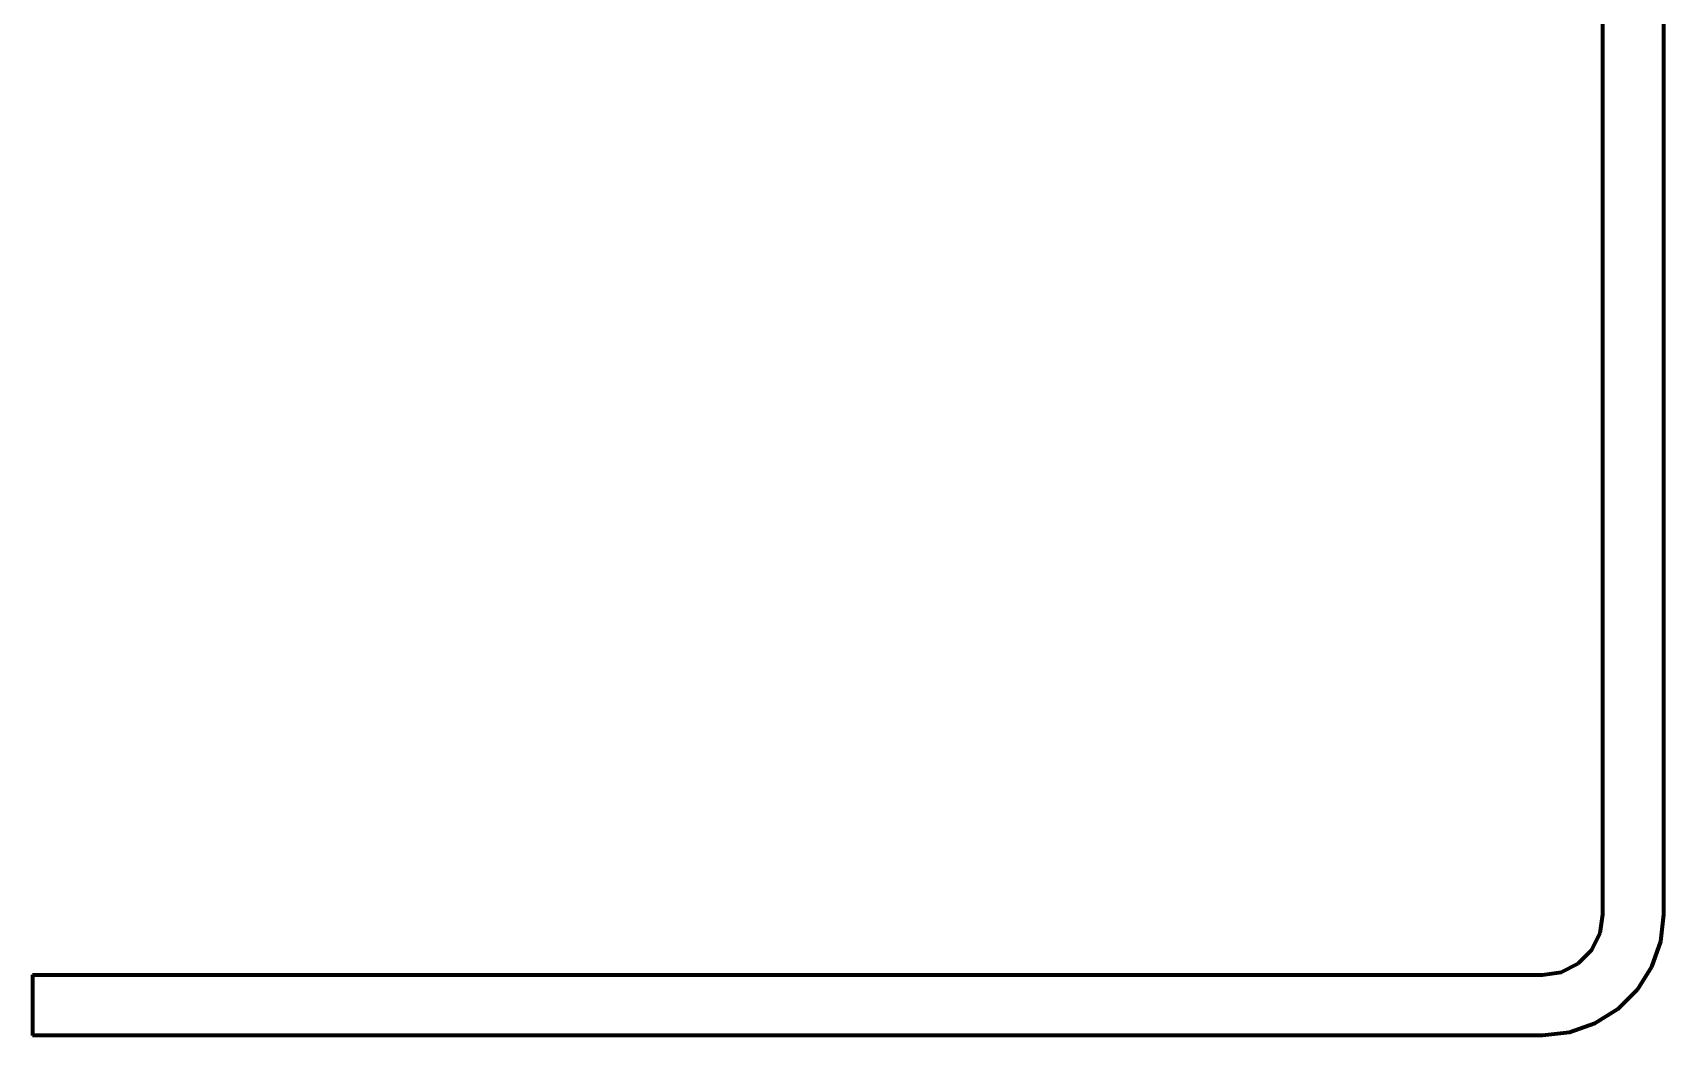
# Model space of a CAD drawing. Header units: millimetres. Extents: x 0 to 420, y 0 to 297.
# Drawn here: x 265 to 271.75, y 248.7 to 252.85 of the extents above; entities that cross this region are included whole.
import ezdxf

# ---------------------------------------------------------------- set-up
doc = ezdxf.new("R2010")
doc.units = ezdxf.units.MM
doc.linetypes.add('DASHED', pattern=[1.524, 1.27, -0.254])

msp = doc.modelspace()

# ---------------------------------------------------------------- linework, layer by layer
at = {"color": 1, "lineweight": 70}
for p, q in [((271.5, 249.2), (271.5, 256.5)), ((271.75, 256.5), (271.75, 249.2)), ((271.4878, 249.1227), (271.5, 249.2)), ((271.75, 249.2), (271.7375, 249.0887)), ((271.4523, 249.0531), (271.4878, 249.1227)), ((271.7375, 249.0887), (271.7005, 248.9831)), ((271.3969, 248.9977), (271.4523, 249.0531)), ((265, 248.95), (265, 248.7)), ((265, 248.95), (271.25, 248.95)), ((271.25, 248.95), (271.3273, 248.9622)), ((271.3273, 248.9622), (271.3969, 248.9977)), ((271.7005, 248.9831), (271.6409, 248.8883)), ((271.6409, 248.8883), (271.5617, 248.8091)), ((271.5617, 248.8091), (271.4669, 248.7495)), ((271.4669, 248.7495), (271.3613, 248.7125)), ((271.25, 248.7), (265, 248.7)), ((271.3613, 248.7125), (271.25, 248.7))]:
    msp.add_line(p, q, dxfattribs=at)
at = {"color": 5, "linetype": 'DASHED', "lineweight": 35}
for p, q in [((271.5, 249.2), (271.5, 256.5)), ((271.75, 249.2), (271.75, 256.5)), ((271.4878, 249.1227), (271.5, 249.2)), ((271.7375, 249.0887), (271.75, 249.2)), ((271.4523, 249.0531), (271.4878, 249.1227)), ((271.7005, 248.9831), (271.7375, 249.0887)), ((271.3969, 248.9977), (271.4523, 249.0531)), ((265, 248.95), (271.25, 248.95)), ((265, 248.95), (265, 248.7)), ((271.25, 248.95), (271.3273, 248.9622)), ((271.3273, 248.9622), (271.3969, 248.9977)), ((271.6409, 248.8883), (271.7005, 248.9831)), ((271.5617, 248.8091), (271.6409, 248.8883)), ((271.4669, 248.7495), (271.5617, 248.8091)), ((271.3613, 248.7125), (271.4669, 248.7495)), ((265, 248.7), (271.25, 248.7)), ((271.25, 248.7), (271.3613, 248.7125))]:
    msp.add_line(p, q, dxfattribs=at)

doc.saveas('drawing.dxf')
